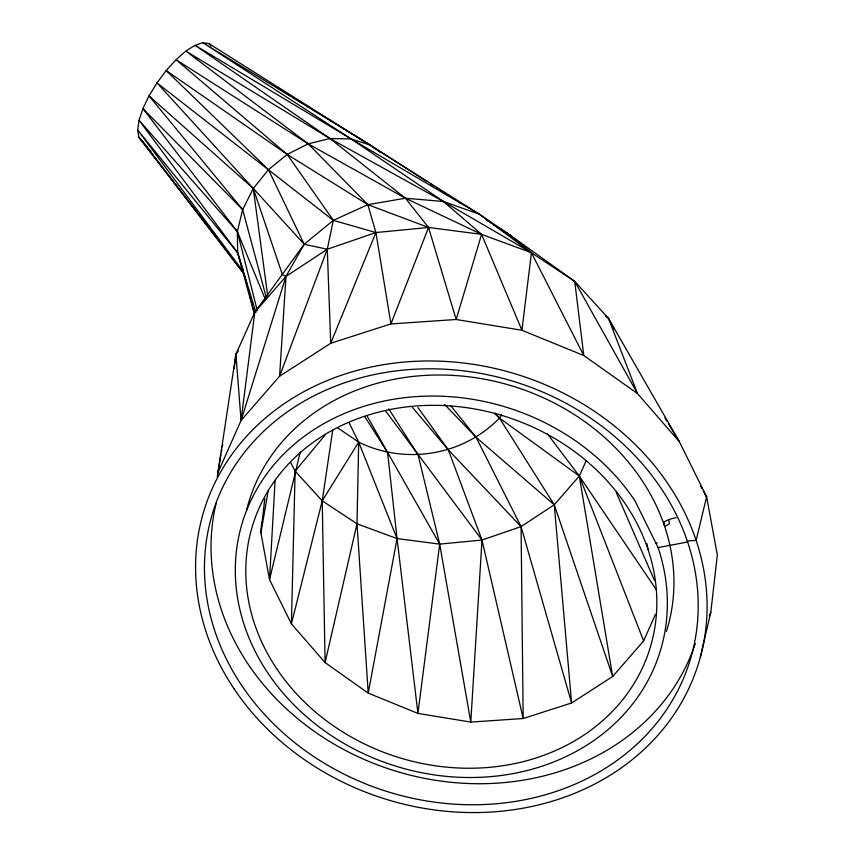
<?xml version="1.0" encoding="UTF-8"?>
<svg xmlns="http://www.w3.org/2000/svg" width="855" height="855" viewBox="0 0 855 855"><rect width="100%" height="100%" fill="white"/><g stroke="black" fill="none" stroke-linecap="round" stroke-linejoin="round"><path stroke-width="1.28" d="M655.422 614.35L643.633 640.919L612.672 676.508L571.589 702.97L523.185 718.51L470.784 722.08L417.924 713.412L368.227 693.116L357.005 523.816L358.683 442.153L349.268 423.14M275.086 480.457L269.528 579.615L291.416 623.861L325.082 662.572L368.227 693.116L397.062 538.586L387.561 452.391L367.361 416.481M261.694 522.245L260.914 532.857L269.528 579.615L300.276 451.953M217.288 477.005L235.916 354.216L254.811 312.225L304.188 244.241L333.322 220.355L367.842 204.655L405.398 198.221L443.446 201.491L479.377 214.242L510.745 235.595L574.72 281.37L608.45 318.284L679.372 441.714L706.615 496.776L717.334 554.97L710.804 612.319L700.352 657.1M264.804 498.615L260.914 532.857L268.203 490.759M234.227 368.462L235.916 354.216L238.31 351.031M494.019 224.822L510.745 235.595L531.447 252.749L521.935 330.276L583.783 355.53L637.477 393.546L679.372 441.714L668.321 423.524M220.932 454.7L217.726 473.093L241.057 420.489L254.811 312.225L285.976 276.411L304.188 244.241L268.459 169.675L166.201 70.559C176.419 59.177 187.491 46.608 202.913 42.75L208.909 43.562L479.377 214.242L531.447 252.749L574.72 281.37L637.477 393.546L608.45 318.284L605.276 315.933M332.702 430.215L322.228 500.806L291.416 623.861L295.125 471.137L290.882 462.854M221.392 452.081L221.851 449.452M222.311 446.823L222.77 444.194M324.953 435.238L295.125 471.137L322.228 500.806L357.005 523.816L325.082 662.572L322.228 500.806L358.683 442.153C405.441 465.067 463.196 455.672 499.459 418.042L501.735 414.846M703.355 490.973L706.615 496.776L696.12 540.392L687.441 540.98L687.634 541.995L658.104 547.595A218.613 187.779 17.4 0 1 420.639 772.525A218.613 187.779 17.4 0 1 270.49 468.978A218.613 187.779 17.4 0 1 634.859 500.613L658.104 547.595M427.105 181.698L370.226 145.04L351.149 138.948L329.987 138.531L308.163 143.811L287.184 154.434L268.459 169.675L253.272 188.495L242.66 209.603L237.348 231.577L237.69 252.898L254.405 314.298M380.678 152.596L370.226 145.04L202.913 42.75L351.149 138.948L443.446 201.491L481.589 234.356L521.935 330.276L456.164 319.492L390.938 323.927L330.714 343.272L279.596 376.2L241.057 420.489L285.976 276.411L327.283 249.243L375.901 232.549L428.537 227.473L481.589 234.356L531.447 252.749L583.783 355.53L574.72 281.37L572.337 280.322M709.212 615.91L710.804 612.319M357.005 523.816L397.062 538.586L439.694 544.122L481.996 540.039L521.069 526.627L554.254 504.792L579.295 476.021L586.348 460.353M668.685 519.712L663.854 521.988L664.698 526.552L669.433 523.784L668.685 519.712A19.633 9.159 -10.4 0 1 676.209 517.724M655.892 543.128L657.26 543.032M503.787 231.716L510.745 235.595L513.299 238.556M531.447 252.749L443.446 201.491L329.987 138.531L185.92 51.118L308.163 143.811L405.398 198.221L481.589 234.356L456.164 319.492L428.537 227.473L405.398 198.221L329.987 138.531L195.079 45.326L351.149 138.948L479.377 214.242M286.329 93.216L288.595 94.616M293.137 97.417L295.402 98.817M298.801 100.922L302.2 103.028M305.598 105.122L309.008 107.228M311.273 108.628L315.805 111.428M318.071 112.828L370.226 145.04M493.869 224.897L510.745 235.595M430.45 183.846L433.795 186.005M437.14 188.164L441.597 191.039M444.942 193.198L448.287 195.346M458.323 201.823L460.556 203.255M486.206 219.788L491.785 223.379M337.864 427.97L358.683 442.153L397.062 538.586L417.924 713.412L439.694 544.122L418.127 455.02L388.715 408.829M656.394 589.811L579.295 476.021L499.459 418.042L494.575 413.51M253.272 188.495L149.037 95.867L156.978 82.892L166.201 70.559L287.184 154.434L367.842 204.655L428.537 227.473L390.938 323.927L375.901 232.549L367.842 204.655L308.163 143.811L176.066 59.722L287.184 154.434L333.322 220.355L375.901 232.549L330.714 343.272L327.283 249.243L333.322 220.355L156.978 82.892L304.188 244.241L327.283 249.243L279.596 376.2L285.976 276.411L282.439 274.701L253.272 188.495L267.786 296.482M242.66 209.603L142.924 108.617L149.037 95.867L242.66 209.603L266.45 298.117M444.664 404.511L476.053 437.236L554.254 504.792L612.672 676.508L579.295 476.021L547.318 433.731M208.909 43.562L211.153 46.052M147.637 147.562L138.884 137.217L137.666 130.024L139.044 120.266L142.924 108.617L237.348 231.577L265.531 299.891M495.024 413.083L499.459 418.042L554.254 504.792L571.589 702.97L521.069 526.627L476.053 437.236L451.087 406.146M412.26 407.194L448.309 449.858L521.069 526.627L523.185 718.51L481.996 540.039L448.309 449.858L418.01 407.589M149.304 149.625L150.982 151.688M142.614 141.364L153.12 155.076M154.734 157.181L164.427 169.835M166.041 171.951L167.655 174.057M169.269 176.173L181.388 191.99M183.002 194.096L244.38 274.252L138.884 137.217L242.852 271.078L137.666 130.024L237.69 252.898L243.301 270.939M705.022 494.66L706.615 496.776M385.733 411.127L481.996 540.039L470.784 722.08L439.694 544.122L387.561 452.391L364.69 416.503M664.869 417.839L666.943 421.248M700.747 486.335L702.051 488.654M608.45 318.284L613.922 328.961M616.231 492.362L654.428 580.321M579.295 476.021L643.633 640.919M255.923 312.492L237.69 252.898L139.044 120.266L237.348 231.577L257.259 310.493M244.69 275.973L245.706 279.809M246.39 282.364L247.405 286.201M249.788 295.146L250.804 298.983M251.477 301.537L252.503 305.374M253.176 307.928L254.192 311.765M646.968 543.727L648.037 549.509M235.916 354.216L241.057 420.489M246.582 510.168A218.613 187.779 17.4 0 1 508.607 384.91A218.613 187.779 17.4 0 1 666.419 631.46M695.318 643.569A249.831 214.594 17.4 0 1 398.772 772.044A249.831 214.594 17.4 0 1 216.24 502.879M276.721 668.76A207.968 178.631 17.4 0 0 632.508 685.988A207.968 178.631 17.4 0 0 444.75 405.601A207.968 178.631 17.4 0 0 276.721 668.76M234.046 688.788A258.809 222.3 17.4 0 0 676.797 710.238A258.809 222.3 17.4 0 0 443.136 361.312A258.809 222.3 17.4 0 0 234.046 688.788M241.58 685.261A249.831 214.594 17.4 0 0 668.973 705.963A249.831 214.594 17.4 0 0 443.424 369.136A249.831 214.594 17.4 0 0 241.58 685.261"/></g></svg>
